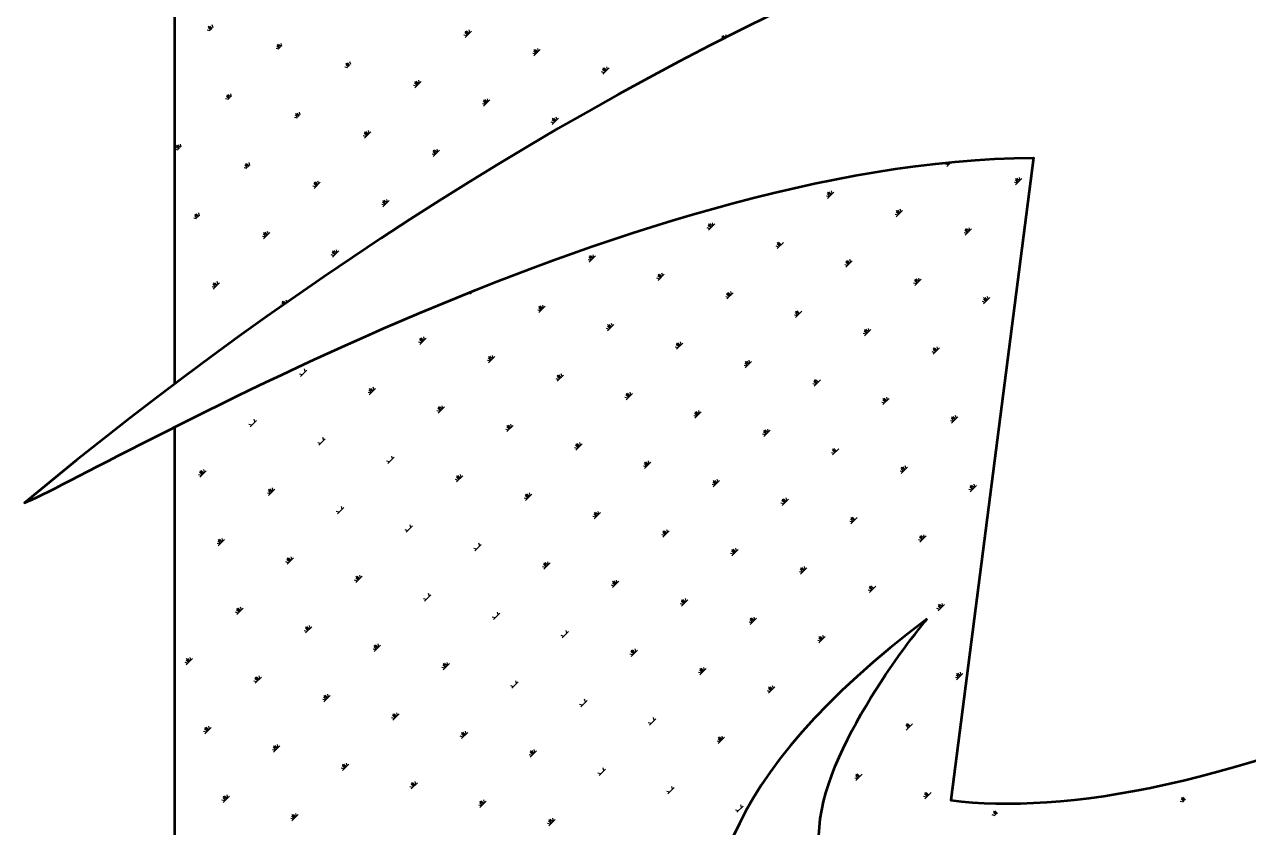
# Model space of a CAD drawing. Extents: x 54907 to 703237, y -798661 to -546661.
# Drawn here: x 248699 to 250323, y -676804 to -675738 of the extents above; entities that cross this region are included whole.
import ezdxf

# ---------------------------------------------------------------- set-up
doc = ezdxf.new("R2010")
doc.units = 0
doc.header["$LTSCALE"] = 1000
doc.header["$MEASUREMENT"] = 0
doc.layers.add('PUB_TITLE', color=4, linetype='Continuous')

msp = doc.modelspace()

# ---------------------------------------------------------------- linework, layer by layer
at = {"layer": 'PUB_TITLE', "color": 4}
for p, q in [((248947.8, -675743.7), (248944.4, -675740.4)), ((248948.8, -675742.7), (248947.8, -675739)), ((248944.6, -675746.9), (248941, -675745.9)), ((248945.7, -675745.8), (248942.3, -675742.5)), ((248946.7, -675744.8), (248942.5, -675740.6)), ((249285.3, -675753.4), (249281.6, -675752.4)), ((249286.3, -675752.4), (249283, -675749)), ((249287.4, -675751.3), (249283.2, -675747.2)), ((249283.2, -675755.5), (249291.6, -675747.2)), ((249288.4, -675750.3), (249285.1, -675746.9)), ((249289.5, -675749.2), (249288.5, -675745.6)), ((249625.3, -675757.3), (249623.7, -675755.6)), ((249626.7, -675756.5), (249623.9, -675753.7)), ((249628.1, -675755.8), (249625.7, -675753.5)), ((249629.9, -675754.9), (249629.1, -675752.1)), ((249632.1, -675753.8), (249632.2, -675753.7)), ((249035.9, -675771.3), (249032.3, -675770.3)), ((249037, -675770.3), (249033.6, -675766.9)), ((249038, -675769.2), (249033.8, -675765.1)), ((249039, -675768.2), (249035.7, -675764.9)), ((249040.1, -675767.2), (249039.1, -675763.5)), ((249378.7, -675775.8), (249374.5, -675771.6)), ((249374.5, -675780), (249382.8, -675771.6)), ((249379.7, -675774.7), (249376.4, -675771.4)), ((249380.7, -675773.7), (249379.8, -675770.1)), ((249131.4, -675791.6), (249130.4, -675788)), ((249376.6, -675777.9), (249372.9, -675776.9)), ((249377.6, -675776.8), (249374.3, -675773.5)), ((249127.2, -675795.8), (249123.5, -675794.8)), ((249128.2, -675794.7), (249124.9, -675791.4)), ((249129.3, -675793.7), (249125.1, -675789.5)), ((249130.3, -675792.7), (249127, -675789.3)), ((249467.8, -675802.3), (249464.2, -675801.4)), ((249468.9, -675801.3), (249465.6, -675798)), ((249469.9, -675800.3), (249465.8, -675796.1)), ((249465.8, -675804.4), (249474.1, -675796.1)), ((249471, -675799.2), (249467.6, -675795.9)), ((249472, -675798.2), (249471, -675794.5)), ((249218.5, -675820.2), (249214.8, -675819.3)), ((249219.5, -675819.2), (249216.2, -675815.9)), ((249220.6, -675818.2), (249216.4, -675814)), ((249216.4, -675822.3), (249224.7, -675814)), ((249221.6, -675817.1), (249218.3, -675813.8)), ((249222.6, -675816.1), (249221.7, -675812.4)), ((248969.1, -675838.1), (248965.4, -675837.2)), ((248970.1, -675837.1), (248966.8, -675833.8)), ((248971.2, -675836.1), (248967, -675831.9)), ((248972.2, -675835), (248968.9, -675831.7)), ((248973.3, -675834), (248972.3, -675830.3)), ((249313.9, -675840.5), (249312.9, -675836.9)), ((249309.7, -675844.7), (249306.1, -675843.7)), ((249310.8, -675843.7), (249307.5, -675840.3)), ((249311.8, -675842.6), (249307.7, -675838.4)), ((249307.7, -675846.8), (249316, -675838.4)), ((249312.9, -675841.6), (249309.5, -675838.2)), ((249060.4, -675862.6), (249056.7, -675861.6)), ((249061.4, -675861.6), (249058.1, -675858.2)), ((249062.5, -675860.5), (249058.3, -675856.3)), ((249063.5, -675859.5), (249060.2, -675856.1)), ((249064.5, -675858.4), (249063.6, -675854.8)), ((249401, -675869.2), (249397.4, -675868.2)), ((249402.1, -675868.1), (249398.7, -675864.8)), ((249403.1, -675867.1), (249398.9, -675862.9)), ((249398.9, -675871.2), (249407.3, -675862.9)), ((249404.2, -675866), (249400.8, -675862.7)), ((249405.2, -675865), (249404.2, -675861.3)), ((249151.6, -675887.1), (249148, -675886.1)), ((249152.7, -675886), (249149.3, -675882.7)), ((249153.7, -675885), (249149.6, -675880.8)), ((249149.6, -675889.2), (249157.9, -675880.8)), ((249154.8, -675883.9), (249151.4, -675880.6)), ((249155.8, -675882.9), (249154.8, -675879.2)), ((248903.3, -675903.9), (248900, -675900.6)), ((248904.4, -675902.9), (248900.2, -675898.7)), ((248905.4, -675901.8), (248902.1, -675898.5)), ((248906.4, -675900.8), (248905.5, -675897.1)), ((248902.3, -675905), (248898.6, -675904)), ((249242.9, -675911.5), (249239.3, -675910.5)), ((249244, -675910.5), (249240.6, -675907.1)), ((249245, -675909.4), (249240.8, -675905.3)), ((249240.8, -675913.6), (249249.2, -675905.3)), ((249246.1, -675908.4), (249242.7, -675905.1)), ((249247.1, -675907.3), (249246.1, -675903.7)), ((248993.5, -675929.4), (248989.9, -675928.5)), ((248994.6, -675928.4), (248991.2, -675925)), ((248995.6, -675927.3), (248991.5, -675923.2)), ((248996.7, -675926.3), (248993.3, -675923)), ((248997.7, -675925.3), (248996.7, -675921.6)), ((249924.2, -675924.6), (249920.6, -675923.7)), ((249922.2, -675926.7), (249927.9, -675921)), ((249925.3, -675923.6), (249923.1, -675921.4)), ((249926.3, -675922.5), (249925, -675921.2)), ((249927.4, -675921.5), (249926.9, -675921)), ((249085.9, -675952.8), (249082.5, -675949.5)), ((249086.9, -675951.8), (249082.7, -675947.6)), ((249082.7, -675956), (249091.1, -675947.6)), ((249088, -675950.8), (249084.6, -675947.4)), ((249089, -675949.7), (249088, -675946.1)), ((250015.5, -675949.1), (250011.9, -675948.1)), ((250016.6, -675948), (250013.2, -675944.7)), ((250017.6, -675947), (250013.4, -675942.8)), ((250013.4, -675951.2), (250021.8, -675942.8)), ((250018.7, -675946), (250015.3, -675942.6)), ((250019.7, -675944.9), (250018.7, -675941.3)), ((249084.8, -675953.9), (249081.2, -675952.9)), ((249766.1, -675967), (249762.5, -675966)), ((249767.2, -675966), (249763.9, -675962.6)), ((249768.2, -675964.9), (249764.1, -675960.7)), ((249764.1, -675969.1), (249772.4, -675960.7)), ((249769.3, -675963.9), (249765.9, -675960.5)), ((249770.3, -675962.8), (249769.3, -675959.2)), ((249176.1, -675978.3), (249172.5, -675977.4)), ((249177.1, -675977.3), (249173.8, -675974)), ((249178.2, -675976.3), (249174, -675972.1)), ((249174, -675980.4), (249182.4, -675972.1)), ((249179.2, -675975.2), (249175.9, -675971.9)), ((249180.3, -675974.2), (249179.3, -675970.5)), ((249861.6, -675987.3), (249860.6, -675983.6)), ((248926.7, -675996.3), (248923.1, -675995.3)), ((248927.8, -675995.2), (248924.4, -675991.9)), ((248928.8, -675994.2), (248924.6, -675990)), ((248929.9, -675993.1), (248926.5, -675989.8)), ((248930.9, -675992.1), (248929.9, -675988.4)), ((249857.4, -675991.5), (249853.8, -675990.5)), ((249858.5, -675990.4), (249855.1, -675987.1)), ((249859.5, -675989.4), (249855.3, -675985.2)), ((249855.3, -675993.5), (249863.7, -675985.2)), ((249860.6, -675988.3), (249857.2, -675985)), ((249019, -676019.7), (249015.7, -676016.3)), ((249020.1, -676018.6), (249015.9, -676014.4)), ((249015.9, -676022.8), (249024.3, -676014.4)), ((249021.1, -676017.6), (249017.8, -676014.2)), ((249022.2, -676016.5), (249021.2, -676012.9)), ((249608, -676009.4), (249604.4, -676008.4)), ((249609.1, -676008.3), (249605.7, -676005)), ((249610.1, -676007.3), (249606, -676003.1)), ((249606, -676011.4), (249614.3, -676003.1)), ((249611.2, -676006.2), (249607.8, -676002.9)), ((249612.2, -676005.2), (249611.2, -676001.5)), ((249948.7, -676015.9), (249945.1, -676014.9)), ((249949.8, -676014.9), (249946.4, -676011.5)), ((249950.8, -676013.8), (249946.6, -676009.6)), ((249946.6, -676018), (249955, -676009.6)), ((249951.8, -676012.8), (249948.5, -676009.4)), ((249952.9, -676011.7), (249951.9, -676008.1)), ((249018, -676020.7), (249014.4, -676019.7)), ((249699.3, -676033.8), (249695.7, -676032.8)), ((249700.4, -676032.8), (249697, -676029.4)), ((249701.4, -676031.7), (249697.2, -676027.6)), ((249697.2, -676035.9), (249705.6, -676027.6)), ((249702.5, -676030.7), (249699.1, -676027.3)), ((249109.3, -676045.2), (249105.6, -676044.2)), ((249110.3, -676044.1), (249107, -676040.8)), ((249111.4, -676043.1), (249107.2, -676038.9)), ((249107.2, -676047.3), (249115.5, -676038.9)), ((249112.4, -676042), (249109.1, -676038.7)), ((249113.5, -676041), (249112.5, -676037.3)), ((249451, -676050.7), (249447.6, -676047.3)), ((249452, -676049.6), (249447.9, -676045.5)), ((249447.9, -676053.8), (249456.2, -676045.5)), ((249453.1, -676048.6), (249449.7, -676045.2)), ((249454.1, -676047.5), (249453.1, -676043.9)), ((249449.9, -676051.7), (249446.3, -676050.7)), ((249790.6, -676058.3), (249787, -676057.3)), ((249791.7, -676057.2), (249788.3, -676053.9)), ((249792.7, -676056.2), (249788.5, -676052)), ((249788.5, -676060.4), (249796.9, -676052)), ((249793.7, -676055.1), (249790.4, -676051.8)), ((249794.8, -676054.1), (249793.8, -676050.4)), ((248953.3, -676085.4), (248949.1, -676081.3)), ((248949.1, -676089.6), (248957.4, -676081.3)), ((248954.3, -676084.4), (248951, -676081.1)), ((248955.4, -676083.4), (248954.4, -676079.7)), ((249541.2, -676076.2), (249537.6, -676075.2)), ((249542.3, -676075.1), (249538.9, -676071.8)), ((249543.3, -676074.1), (249539.1, -676069.9)), ((249539.1, -676078.3), (249547.5, -676069.9)), ((249544.4, -676073), (249541, -676069.7)), ((249545.4, -676072), (249544.4, -676068.4)), ((249882.9, -676081.7), (249879.6, -676078.3)), ((249884, -676080.6), (249879.8, -676076.5)), ((249879.8, -676084.8), (249888.2, -676076.5)), ((249885, -676079.6), (249881.7, -676076.3)), ((249886.1, -676078.6), (249885.1, -676074.9)), ((248951.2, -676087.5), (248947.5, -676086.6)), ((248952.2, -676086.5), (248948.9, -676083.1)), ((249289.8, -676096.2), (249293.9, -676092)), ((249291.8, -676094.1), (249290, -676093.6)), ((249292.9, -676093), (249292.5, -676092.6)), ((249633.5, -676099.6), (249630.2, -676096.3)), ((249634.6, -676098.5), (249630.4, -676094.4)), ((249630.4, -676102.7), (249638.8, -676094.4)), ((249635.6, -676097.5), (249632.3, -676094.2)), ((249636.7, -676096.5), (249635.7, -676092.8)), ((249881.9, -676082.7), (249878.2, -676081.8)), ((249040.4, -676111.4), (249038.8, -676111)), ((249042.5, -676110), (249040.2, -676107.6)), ((249043.8, -676109.1), (249040.4, -676105.7)), ((249045, -676108.2), (249042.3, -676105.5)), ((249046.5, -676107.2), (249045.7, -676104.2)), ((249385.2, -676116.5), (249381, -676112.3)), ((249381, -676120.6), (249389.4, -676112.3)), ((249386.3, -676115.4), (249382.9, -676112.1)), ((249387.3, -676114.4), (249386.3, -676110.7)), ((249632.5, -676100.6), (249628.9, -676099.7)), ((249973.2, -676107.2), (249969.5, -676106.2)), ((249974.2, -676106.1), (249970.9, -676102.8)), ((249975.3, -676105.1), (249971.1, -676100.9)), ((249971.1, -676109.3), (249979.4, -676100.9)), ((249976.3, -676104.1), (249973, -676100.7)), ((249977.3, -676103), (249976.4, -676099.4)), ((249383.1, -676118.5), (249379.5, -676117.6)), ((249384.2, -676117.5), (249380.8, -676114.2)), ((249723.8, -676125.1), (249720.1, -676124.1)), ((249724.8, -676124.1), (249721.5, -676120.7)), ((249725.9, -676123), (249721.7, -676118.8)), ((249721.7, -676127.2), (249730, -676118.8)), ((249726.9, -676122), (249723.6, -676118.6)), ((249474.4, -676143), (249470.8, -676142)), ((249475.4, -676142), (249472.1, -676138.6)), ((249476.5, -676140.9), (249472.3, -676136.7)), ((249472.3, -676145.1), (249480.7, -676136.7)), ((249477.5, -676139.9), (249474.2, -676136.5)), ((249478.6, -676138.8), (249477.6, -676135.2)), ((249816.1, -676148.5), (249812.8, -676145.2)), ((249817.2, -676147.5), (249813, -676143.3)), ((249813, -676151.6), (249821.3, -676143.3)), ((249818.2, -676146.4), (249814.9, -676143.1)), ((249819.2, -676145.4), (249818.3, -676141.7)), ((249225, -676160.9), (249221.4, -676159.9)), ((249226.1, -676159.9), (249222.7, -676156.5)), ((249227.1, -676158.8), (249222.9, -676154.6)), ((249222.9, -676163), (249231.3, -676154.6)), ((249228.2, -676157.8), (249224.8, -676154.4)), ((249229.2, -676156.7), (249228.2, -676153.1)), ((249567.8, -676165.4), (249563.6, -676161.2)), ((249563.6, -676169.5), (249571.9, -676161.2)), ((249568.8, -676164.3), (249565.5, -676161)), ((249569.9, -676163.3), (249568.9, -676159.6)), ((249815.1, -676149.6), (249811.4, -676148.6)), ((249319.4, -676182.2), (249316.1, -676178.9)), ((249320.5, -676181.2), (249319.5, -676177.5)), ((249565.7, -676167.5), (249562, -676166.5)), ((249566.7, -676166.4), (249563.4, -676163.1)), ((249906.3, -676174), (249902.7, -676173)), ((249907.4, -676173), (249904, -676169.6)), ((249908.4, -676171.9), (249904.3, -676167.7)), ((249904.3, -676176.1), (249912.6, -676167.7)), ((249909.5, -676170.9), (249906.1, -676167.5)), ((249910.5, -676169.8), (249909.5, -676166.2)), ((249316.3, -676185.4), (249312.7, -676184.4)), ((249317.3, -676184.3), (249314, -676181)), ((249318.4, -676183.3), (249314.2, -676179.1)), ((249314.2, -676187.5), (249322.6, -676179.1)), ((249657, -676191.9), (249653.3, -676190.9)), ((249658, -676190.9), (249654.7, -676187.5)), ((249659.1, -676189.8), (249654.9, -676185.7)), ((249654.9, -676194), (249663.2, -676185.7)), ((249660.1, -676188.8), (249656.8, -676185.4)), ((249661.1, -676187.7), (249660.2, -676184.1)), ((249066.9, -676203.3), (249063.3, -676202.3)), ((249064.8, -676205.4), (249073.2, -676197)), ((249071.1, -676199.1), (249070.1, -676195.4)), ((249407.6, -676209.8), (249403.9, -676208.8)), ((249408.6, -676208.8), (249405.3, -676205.4)), ((249409.7, -676207.7), (249405.5, -676203.6)), ((249405.5, -676211.9), (249413.8, -676203.6)), ((249410.7, -676206.7), (249407.4, -676203.3)), ((249411.8, -676205.6), (249410.8, -676202)), ((249750.3, -676214.3), (249746.2, -676210.1)), ((249746.2, -676218.5), (249754.5, -676210.1)), ((249751.4, -676213.2), (249748, -676209.9)), ((249158.2, -676227.7), (249154.5, -676226.7)), ((249159.2, -676226.7), (249155.9, -676223.3)), ((249160.3, -676225.6), (249156.1, -676221.5)), ((249156.1, -676229.8), (249164.5, -676221.5)), ((249161.3, -676224.6), (249158, -676221.3)), ((249162.4, -676223.6), (249161.4, -676219.9)), ((249503, -676230.1), (249502.1, -676226.5)), ((249748.2, -676216.4), (249744.6, -676215.4)), ((249749.3, -676215.3), (249745.9, -676212)), ((249498.9, -676234.3), (249495.2, -676233.3)), ((249499.9, -676233.2), (249496.6, -676229.9)), ((249500.9, -676232.2), (249496.8, -676228)), ((249496.8, -676236.4), (249505.1, -676228)), ((249502, -676231.1), (249498.7, -676227.8)), ((249839.5, -676240.8), (249835.9, -676239.9)), ((249840.6, -676239.8), (249837.2, -676236.4)), ((249841.6, -676238.7), (249837.4, -676234.6)), ((249837.4, -676242.9), (249845.8, -676234.6)), ((249842.7, -676237.7), (249839.3, -676234.4)), ((249843.7, -676236.7), (249842.7, -676233)), ((249249.5, -676252.2), (249245.8, -676251.2)), ((249250.5, -676251.1), (249247.2, -676247.8)), ((249251.6, -676250.1), (249247.4, -676245.9)), ((249247.4, -676254.3), (249255.7, -676245.9)), ((249252.6, -676249.1), (249249.3, -676245.7)), ((249253.7, -676248), (249252.7, -676244.4)), ((249590.1, -676258.7), (249586.5, -676257.8)), ((249591.2, -676257.7), (249587.8, -676254.4)), ((249592.2, -676256.7), (249588.1, -676252.5)), ((249588.1, -676260.8), (249596.4, -676252.5)), ((249593.3, -676255.6), (249589.9, -676252.3)), ((249594.3, -676254.6), (249593.3, -676250.9)), ((249932.9, -676263.2), (249928.7, -676259)), ((249928.7, -676267.4), (249937.1, -676259)), ((249933.9, -676262.2), (249930.6, -676258.8)), ((249935, -676261.1), (249934, -676257.5)), ((249000.1, -676270.1), (248996.4, -676269.1)), ((248998, -676272.2), (249006.4, -676263.8)), ((249004.3, -676265.9), (249003.3, -676262.3)), ((249340.8, -676276.6), (249337.1, -676275.7)), ((249341.8, -676275.6), (249338.5, -676272.3)), ((249342.8, -676274.6), (249338.7, -676270.4)), ((249338.7, -676278.7), (249347, -676270.4)), ((249343.9, -676273.5), (249340.6, -676270.2)), ((249344.9, -676272.5), (249344, -676268.8)), ((249685.6, -676279), (249684.6, -676275.4)), ((249930.8, -676265.3), (249927.2, -676264.3)), ((249931.8, -676264.2), (249928.5, -676260.9)), ((249089.3, -676296.6), (249097.6, -676288.3)), ((249095.6, -676290.4), (249094.6, -676286.7)), ((249681.4, -676283.2), (249677.8, -676282.2)), ((249682.5, -676282.2), (249679.1, -676278.8)), ((249683.5, -676281.1), (249679.3, -676276.9)), ((249679.3, -676285.3), (249687.7, -676276.9)), ((249684.6, -676280.1), (249681.2, -676276.7)), ((249091.4, -676294.5), (249087.7, -676293.6)), ((249432, -676301.1), (249428.4, -676300.1)), ((249433.1, -676300.1), (249429.7, -676296.7)), ((249434.1, -676299), (249430, -676294.8)), ((249430, -676303.2), (249438.3, -676294.8)), ((249435.2, -676298), (249431.8, -676294.6)), ((249436.2, -676296.9), (249435.2, -676293.3)), ((249772.7, -676307.7), (249769.1, -676306.7)), ((249773.7, -676306.6), (249770.4, -676303.3)), ((249774.8, -676305.6), (249770.6, -676301.4)), ((249770.6, -676309.7), (249779, -676301.4)), ((249775.8, -676304.5), (249772.5, -676301.2)), ((249182.7, -676319), (249179, -676318)), ((249180.6, -676321.1), (249188.9, -676312.7)), ((249186.8, -676314.8), (249185.9, -676311.2)), ((249523.3, -676325.6), (249519.7, -676324.6)), ((249524.4, -676324.5), (249521, -676321.2)), ((249525.4, -676323.5), (249521.2, -676319.3)), ((249521.2, -676327.6), (249529.6, -676319.3)), ((249526.5, -676322.4), (249523.1, -676319.1)), ((249527.5, -676321.4), (249526.5, -676317.7)), ((249868.2, -676327.9), (249867.2, -676324.3)), ((248933.3, -676336.9), (248929.6, -676335.9)), ((248934.3, -676335.9), (248931, -676332.5)), ((248935.4, -676334.8), (248931.2, -676330.6)), ((248931.2, -676339), (248939.5, -676330.6)), ((248936.4, -676333.8), (248933.1, -676330.4)), ((248937.5, -676332.7), (248936.5, -676329.1)), ((249275, -676342.4), (249271.6, -676339.1)), ((249276, -676341.4), (249271.8, -676337.2)), ((249271.8, -676345.6), (249280.2, -676337.2)), ((249277.1, -676340.3), (249273.7, -676337)), ((249278.1, -676339.3), (249277.1, -676335.6)), ((249864, -676332.1), (249860.3, -676331.1)), ((249865, -676331.1), (249861.7, -676327.7)), ((249866.1, -676330), (249861.9, -676325.9)), ((249861.9, -676334.2), (249870.2, -676325.9)), ((249867.1, -676329), (249863.8, -676325.6)), ((249025.6, -676360.3), (249022.3, -676357)), ((249026.6, -676359.3), (249022.5, -676355.1)), ((249022.5, -676363.5), (249030.8, -676355.1)), ((249027.7, -676358.2), (249024.3, -676354.9)), ((249028.7, -676357.2), (249027.8, -676353.5)), ((249273.9, -676343.5), (249270.3, -676342.5)), ((249614.6, -676350), (249610.9, -676349)), ((249615.6, -676349), (249612.3, -676345.6)), ((249616.7, -676347.9), (249612.5, -676343.8)), ((249612.5, -676352.1), (249620.9, -676343.8)), ((249617.7, -676346.9), (249614.4, -676343.5)), ((249618.8, -676345.8), (249617.8, -676342.2)), ((249955.3, -676356.6), (249951.6, -676355.6)), ((249956.3, -676355.5), (249953, -676352.2)), ((249957.3, -676354.5), (249953.2, -676350.3)), ((249953.2, -676358.7), (249961.5, -676350.3)), ((249958.4, -676353.4), (249955.1, -676350.1)), ((249959.4, -676352.4), (249958.5, -676348.7)), ((249024.6, -676361.4), (249020.9, -676360.4)), ((249365.2, -676367.9), (249361.6, -676366.9)), ((249366.3, -676366.9), (249362.9, -676363.5)), ((249367.3, -676365.8), (249363.1, -676361.7)), ((249363.1, -676370), (249371.5, -676361.7)), ((249368.4, -676364.8), (249365, -676361.5)), ((249369.4, -676363.7), (249368.4, -676360.1)), ((249705.9, -676374.5), (249702.2, -676373.5)), ((249706.9, -676373.4), (249703.6, -676370.1)), ((249708, -676372.4), (249703.8, -676368.2)), ((249703.8, -676376.6), (249712.1, -676368.2)), ((249709, -676371.3), (249705.7, -676368)), ((249710.1, -676370.3), (249709.1, -676366.7)), ((249115.8, -676385.8), (249112.2, -676384.9)), ((249113.7, -676387.9), (249122.1, -676379.6)), ((249120, -676381.7), (249119, -676378)), ((249457.5, -676391.3), (249454.2, -676388)), ((249458.6, -676390.3), (249454.4, -676386.1)), ((249454.4, -676394.5), (249462.8, -676386.1)), ((249459.6, -676389.3), (249456.3, -676385.9)), ((249460.7, -676388.2), (249459.7, -676384.6)), ((249205, -676412.4), (249213.4, -676404)), ((249211.3, -676406.1), (249210.3, -676402.5)), ((249456.5, -676392.4), (249452.8, -676391.4)), ((249797.2, -676398.9), (249793.5, -676398)), ((249798.2, -676397.9), (249794.9, -676394.6)), ((249799.2, -676396.8), (249795.1, -676392.7)), ((249795.1, -676401), (249803.4, -676392.7)), ((249800.3, -676395.8), (249797, -676392.5)), ((248959.8, -676426.1), (248955.6, -676421.9)), ((248955.6, -676430.3), (248964, -676421.9)), ((248960.9, -676425.1), (248957.5, -676421.7)), ((248961.9, -676424), (248960.9, -676420.4)), ((249207.1, -676410.3), (249203.5, -676409.3)), ((249547.8, -676416.8), (249544.1, -676415.9)), ((249548.8, -676415.8), (249545.5, -676412.5)), ((249549.9, -676414.8), (249545.7, -676410.6)), ((249545.7, -676418.9), (249554, -676410.6)), ((249550.9, -676413.7), (249547.6, -676410.4)), ((249552, -676412.7), (249551, -676409)), ((249888.4, -676423.4), (249884.8, -676422.4)), ((249889.5, -676422.4), (249886.1, -676419)), ((249890.5, -676421.3), (249886.4, -676417.1)), ((249886.4, -676425.5), (249894.7, -676417.1)), ((249891.6, -676420.3), (249888.2, -676416.9)), ((249892.6, -676419.2), (249891.6, -676415.6)), ((248957.7, -676428.2), (248954.1, -676427.2)), ((248958.8, -676427.1), (248955.4, -676423.8)), ((249298.4, -676434.7), (249294.7, -676433.8)), ((249296.3, -676436.8), (249304.7, -676428.5)), ((249302.6, -676430.6), (249301.6, -676426.9)), ((249640.1, -676440.3), (249636.8, -676436.9)), ((249641.1, -676439.2), (249637, -676435)), ((249637, -676443.4), (249645.3, -676435)), ((249642.2, -676438.2), (249638.8, -676434.8)), ((249643.2, -676437.1), (249642.3, -676433.5)), ((249049, -676452.7), (249045.4, -676451.7)), ((249050.1, -676451.6), (249046.7, -676448.3)), ((249051.1, -676450.6), (249046.9, -676446.4)), ((249046.9, -676454.7), (249055.3, -676446.4)), ((249052.1, -676449.5), (249048.8, -676446.2)), ((249053.2, -676448.5), (249052.2, -676444.8)), ((249390.7, -676458.2), (249387.4, -676454.8)), ((249391.8, -676457.1), (249387.6, -676452.9)), ((249387.6, -676461.3), (249395.9, -676452.9)), ((249392.8, -676456.1), (249389.5, -676452.7)), ((249393.9, -676455), (249392.9, -676451.4)), ((249639.1, -676441.3), (249635.4, -676440.3)), ((249142.4, -676475), (249138.2, -676470.8)), ((249138.2, -676479.2), (249146.6, -676470.8)), ((249143.4, -676474), (249140.1, -676470.6)), ((249144.5, -676472.9), (249143.5, -676469.3)), ((249389.7, -676459.2), (249386, -676458.2)), ((249730.3, -676465.8), (249726.7, -676464.8)), ((249731.4, -676464.7), (249728, -676461.4)), ((249732.4, -676463.7), (249728.2, -676459.5)), ((249728.2, -676467.8), (249736.6, -676459.5)), ((249733.5, -676462.6), (249730.1, -676459.3)), ((249734.5, -676461.6), (249733.5, -676457.9)), ((249140.3, -676477.1), (249136.6, -676476.1)), ((249141.3, -676476.1), (249138, -676472.7)), ((249481, -676483.7), (249477.3, -676482.7)), ((249482, -676482.6), (249478.7, -676479.3)), ((249483, -676481.6), (249478.9, -676477.4)), ((249478.9, -676485.8), (249487.2, -676477.4)), ((249484.1, -676480.5), (249480.7, -676477.2)), ((249485.1, -676479.5), (249484.2, -676475.8)), ((249822.7, -676489.2), (249819.3, -676485.8)), ((249823.7, -676488.1), (249819.5, -676484)), ((249819.5, -676492.3), (249827.9, -676484)), ((249824.8, -676487.1), (249821.4, -676483.7)), ((249231.6, -676501.6), (249227.9, -676500.6)), ((249229.5, -676503.7), (249237.8, -676495.3)), ((249235.8, -676497.4), (249234.8, -676493.7)), ((249573.3, -676507.1), (249569.9, -676503.7)), ((249574.3, -676506), (249570.1, -676501.9)), ((249570.1, -676510.2), (249578.5, -676501.9)), ((249575.4, -676505), (249572, -676501.6)), ((249576.4, -676503.9), (249575.4, -676500.3)), ((249821.6, -676490.2), (249818, -676489.2)), ((248982.2, -676519.5), (248978.5, -676518.5)), ((248983.2, -676518.4), (248979.9, -676515.1)), ((248984.3, -676517.4), (248980.1, -676513.2)), ((248980.1, -676521.6), (248988.5, -676513.2)), ((248985.3, -676516.3), (248982, -676513)), ((248986.4, -676515.3), (248985.4, -676511.6)), ((249320.8, -676528.1), (249329.1, -676519.8)), ((249327, -676521.8), (249326.1, -676518.2)), ((249572.2, -676508.1), (249568.6, -676507.1)), ((249912.9, -676514.7), (249909.2, -676513.7)), ((249913.9, -676513.6), (249910.6, -676510.3)), ((249915, -676512.6), (249910.8, -676508.4)), ((249910.8, -676516.8), (249919.2, -676508.4)), ((249916, -676511.5), (249912.7, -676508.2)), ((249917.1, -676510.5), (249916.1, -676506.8)), ((249077.6, -676539.8), (249076.7, -676536.1)), ((249322.9, -676526), (249319.2, -676525)), ((249663.5, -676532.6), (249659.9, -676531.6)), ((249664.6, -676531.5), (249661.2, -676528.2)), ((249665.6, -676530.5), (249661.4, -676526.3)), ((249661.4, -676534.7), (249669.8, -676526.3)), ((249666.6, -676529.4), (249663.3, -676526.1)), ((249667.7, -676528.4), (249666.7, -676524.8)), ((249073.5, -676543.9), (249069.8, -676543)), ((249074.5, -676542.9), (249071.2, -676539.5)), ((249075.6, -676541.8), (249071.4, -676537.7)), ((249071.4, -676546), (249079.7, -676537.7)), ((249076.6, -676540.8), (249073.3, -676537.5)), ((249414.1, -676550.5), (249410.5, -676549.5)), ((249412, -676552.6), (249420.4, -676544.2)), ((249418.3, -676546.3), (249417.3, -676542.7)), ((249756.9, -676554.9), (249752.7, -676550.8)), ((249752.7, -676559.1), (249761.1, -676550.8)), ((249757.9, -676553.9), (249754.6, -676550.6)), ((249759, -676552.9), (249758, -676549.2)), ((249164.8, -676568.4), (249161.1, -676567.4)), ((249165.8, -676567.3), (249162.5, -676564)), ((249166.8, -676566.3), (249162.7, -676562.1)), ((249162.7, -676570.5), (249171, -676562.1)), ((249167.9, -676565.3), (249164.5, -676561.9)), ((249168.9, -676564.2), (249168, -676560.6)), ((249507.5, -676572.9), (249503.3, -676568.7)), ((249503.3, -676577), (249511.7, -676568.7)), ((249508.5, -676571.8), (249505.2, -676568.5)), ((249509.6, -676570.8), (249508.6, -676567.1)), ((249754.8, -676557), (249751.1, -676556.1)), ((249755.8, -676556), (249752.5, -676552.7)), ((248916.4, -676585.2), (248913.1, -676581.9)), ((248917.5, -676584.2), (248913.3, -676580)), ((248913.3, -676588.4), (248921.6, -676580)), ((248918.5, -676583.2), (248915.2, -676579.8)), ((248919.5, -676582.1), (248918.6, -676578.5)), ((249260.2, -676588.7), (249259.2, -676585)), ((249505.4, -676574.9), (249501.8, -676574)), ((249506.5, -676573.9), (249503.1, -676570.6)), ((248915.4, -676586.3), (248911.7, -676585.3)), ((249256, -676592.8), (249252.4, -676591.9)), ((249257.1, -676591.8), (249253.7, -676588.5)), ((249258.1, -676590.8), (249253.9, -676586.6)), ((249253.9, -676594.9), (249262.3, -676586.6)), ((249259.2, -676589.7), (249255.8, -676586.4)), ((249596.7, -676599.4), (249593, -676598.4)), ((249597.7, -676598.4), (249594.4, -676595)), ((249598.8, -676597.3), (249594.6, -676593.1)), ((249594.6, -676601.5), (249603, -676593.1)), ((249599.8, -676596.3), (249596.5, -676592.9)), ((249600.9, -676595.2), (249599.9, -676591.6)), ((249939.4, -676603.9), (249935.3, -676599.7)), ((249935.3, -676608), (249943.6, -676599.7)), ((249940.5, -676602.8), (249937.1, -676599.5)), ((249941.5, -676601.8), (249940.6, -676598.1)), ((249006.7, -676610.8), (249003, -676609.8)), ((249007.7, -676609.7), (249004.4, -676606.4)), ((249008.7, -676608.7), (249004.6, -676604.5)), ((249004.6, -676612.8), (249012.9, -676604.5)), ((249009.8, -676607.6), (249006.4, -676604.3)), ((249010.8, -676606.6), (249009.8, -676602.9)), ((249347.3, -676617.3), (249343.7, -676616.3)), ((249345.2, -676619.4), (249353.6, -676611)), ((249351.5, -676613.1), (249350.5, -676609.5)), ((249691.1, -676620.7), (249687.8, -676617.4)), ((249692.2, -676619.7), (249691.2, -676616)), ((249937.4, -676606), (249933.7, -676605)), ((249938.4, -676604.9), (249935.1, -676601.6)), ((249099, -676634.2), (249095.6, -676630.8)), ((249100, -676633.1), (249095.8, -676628.9)), ((249095.8, -676637.3), (249104.2, -676628.9)), ((249101.1, -676632.1), (249097.7, -676628.7)), ((249102.1, -676631), (249101.1, -676627.4)), ((249688, -676623.9), (249684.3, -676622.9)), ((249689, -676622.8), (249685.7, -676619.5)), ((249690.1, -676621.8), (249685.9, -676617.6)), ((249685.9, -676625.9), (249694.2, -676617.6)), ((249097.9, -676635.2), (249094.3, -676634.2)), ((249438.6, -676641.8), (249434.9, -676640.8)), ((249436.5, -676643.9), (249444.9, -676635.5)), ((249442.8, -676637.6), (249441.8, -676633.9)), ((249189.2, -676659.7), (249185.6, -676658.7)), ((249190.3, -676658.6), (249186.9, -676655.3)), ((249191.3, -676657.6), (249187.1, -676653.4)), ((249187.1, -676661.8), (249195.5, -676653.4)), ((249192.3, -676656.5), (249189, -676653.2)), ((249193.4, -676655.5), (249192.4, -676651.8)), ((249529.9, -676666.2), (249526.2, -676665.2)), ((249527.8, -676668.3), (249536.1, -676660)), ((249534, -676662), (249533.1, -676658.4)), ((248939.8, -676677.6), (248936.2, -676676.6)), ((248940.9, -676676.5), (248937.5, -676673.2)), ((248941.9, -676675.5), (248937.7, -676671.3)), ((248937.7, -676679.7), (248946.1, -676671.3)), ((248943, -676674.4), (248939.6, -676671.1)), ((248944, -676673.4), (248943, -676669.7)), ((249281.5, -676683.1), (249278.2, -676679.7)), ((249282.6, -676682), (249278.4, -676677.9)), ((249278.4, -676686.2), (249286.8, -676677.9)), ((249283.6, -676681), (249280.3, -676677.7)), ((249284.7, -676680), (249283.7, -676676.3)), ((249871.6, -676671.7), (249868.2, -676668.4)), ((249872.6, -676670.7), (249868.4, -676666.5)), ((249868.4, -676674.9), (249876.8, -676666.5)), ((249873.7, -676669.6), (249870.3, -676666.3)), ((249032.2, -676701), (249028.8, -676697.6)), ((249033.2, -676699.9), (249029, -676695.8)), ((249029, -676704.1), (249037.4, -676695.8)), ((249034.2, -676698.9), (249030.9, -676695.6)), ((249035.3, -676697.9), (249034.3, -676694.2)), ((249280.5, -676684.1), (249276.8, -676683.1)), ((249621.2, -676690.7), (249617.5, -676689.7)), ((249622.2, -676689.6), (249618.9, -676686.3)), ((249623.2, -676688.6), (249619.1, -676684.4)), ((249619.1, -676692.8), (249627.4, -676684.4)), ((249624.3, -676687.5), (249620.9, -676684.2)), ((249625.3, -676686.5), (249624.4, -676682.9)), ((249031.1, -676702), (249027.5, -676701.1)), ((249371.8, -676708.6), (249368.1, -676707.6)), ((249372.8, -676707.5), (249369.5, -676704.2)), ((249373.9, -676706.5), (249369.7, -676702.3)), ((249369.7, -676710.7), (249378, -676702.3)), ((249374.9, -676705.5), (249371.6, -676702.1)), ((249375.9, -676704.4), (249375, -676700.8)), ((249122.4, -676726.5), (249118.7, -676725.5)), ((249123.4, -676725.4), (249120.1, -676722.1)), ((249124.5, -676724.4), (249120.3, -676720.2)), ((249120.3, -676728.6), (249128.7, -676720.2)), ((249125.5, -676723.4), (249122.2, -676720)), ((249126.6, -676722.3), (249125.6, -676718.7)), ((249461, -676735.1), (249469.3, -676726.8)), ((249467.2, -676728.9), (249466.2, -676725.2)), ((249214.7, -676749.9), (249211.4, -676746.6)), ((249215.8, -676748.9), (249211.6, -676744.7)), ((249211.6, -676753), (249219.9, -676744.7)), ((249216.8, -676747.8), (249213.5, -676744.5)), ((249217.8, -676746.8), (249216.9, -676743.1)), ((249463.1, -676733), (249459.4, -676732.1)), ((249803.7, -676739.6), (249800.1, -676738.6)), ((249804.8, -676738.6), (249801.4, -676735.2)), ((249805.8, -676737.5), (249801.6, -676733.3)), ((249801.6, -676741.7), (249810, -676733.3)), ((249806.8, -676736.5), (249803.5, -676733.1)), ((248966.4, -676766.8), (248962.2, -676762.6)), ((248962.2, -676770.9), (248970.6, -676762.6)), ((248967.4, -676765.7), (248964.1, -676762.4)), ((248968.5, -676764.7), (248967.5, -676761)), ((249213.7, -676750.9), (249210, -676750)), ((249554.3, -676757.5), (249550.7, -676756.5)), ((249552.2, -676759.6), (249560.6, -676751.2)), ((249558.5, -676753.3), (249557.5, -676749.7)), ((249895, -676764.1), (249891.3, -676763.1)), ((249896, -676763), (249892.7, -676759.7)), ((249897.1, -676762), (249892.9, -676757.8)), ((249892.9, -676766.1), (249901.3, -676757.8)), ((249898.1, -676760.9), (249894.8, -676757.6)), ((248964.3, -676768.9), (248960.6, -676767.9)), ((248965.3, -676767.8), (248962, -676764.5)), ((249305, -676775.4), (249301.3, -676774.4)), ((249306, -676774.4), (249302.7, -676771)), ((249307, -676773.3), (249302.9, -676769.1)), ((249302.9, -676777.5), (249311.2, -676769.1)), ((249308.1, -676772.3), (249304.7, -676768.9)), ((249309.1, -676771.2), (249308.1, -676767.6)), ((249643.5, -676784), (249651.9, -676775.7)), ((249649.8, -676777.8), (249648.8, -676774.1)), ((250235.7, -676770.6), (250232, -676769.6)), ((250236.7, -676769.6), (250233.4, -676766.2)), ((250237.7, -676768.5), (250233.6, -676764.3)), ((250238.8, -676767.5), (250235.4, -676764.1)), ((249055.6, -676793.3), (249051.9, -676792.3)), ((249056.6, -676792.3), (249053.3, -676788.9)), ((249057.7, -676791.2), (249053.5, -676787)), ((249053.5, -676795.4), (249061.8, -676787)), ((249058.7, -676790.2), (249055.4, -676786.8)), ((249059.7, -676789.1), (249058.8, -676785.5)), ((249397.3, -676798.8), (249393.9, -676795.5)), ((249398.3, -676797.8), (249394.1, -676793.6)), ((249394.1, -676802), (249402.5, -676793.6)), ((249399.4, -676796.7), (249396, -676793.4)), ((249400.4, -676795.7), (249399.4, -676792)), ((249645.6, -676782), (249642, -676781)), ((249986.3, -676788.5), (249982.6, -676787.5)), ((249987.3, -676787.5), (249984, -676784.1)), ((249988.4, -676786.4), (249984.2, -676782.3)), ((249989.4, -676785.4), (249986.1, -676782)), ((249396.2, -676799.9), (249392.6, -676798.9))]:
    msp.add_line(p, q, dxfattribs=at)
at = {"layer": 'PUB_TITLE', "color": 4, "lineweight": 53}
for points, knots in [([(248898.2, -676215.1), (248898.2, -675625.2), (248898.2, -675032.2), (248898.2, -675032.2), (248898.2, -674913), (248995.7, -674815.5), (249115, -674815.5), (249115, -674815.5), (251463, -674815.5), (251463, -674815.5), (251582.2, -674815.5), (251679.7, -674913), (251679.7, -675032.2), (251679.7, -675032.2), (251679.7, -675510.9), (251679.7, -676036)], [6.497483, 6.497483, 6.497483, 6.497483, 7, 7, 7, 8, 8, 8, 9, 9, 9, 10, 10, 10, 10.451509, 10.451509, 10.451509, 10.451509]), ([(251306.6, -675416.9), (251932.9, -675517.5), (251434.1, -676249.2), (250782.5, -676528.3), (251242.3, -676206.1), (251544.3, -675600), (250749.7, -675797.8), (250749.7, -675797.8), (250630.2, -676598.8), (250630.2, -676598.8), (250308.1, -676749.2), (250076.9, -676786.8), (249927.5, -676768), (249927.5, -676768), (250037.1, -675915.3), (250037.1, -675915.3), (249494.1, -675917.8), (248789.5, -676337.3), (248698.6, -676373.2), (249429, -675766.8), (250408.8, -675272.7), (251306.6, -675416.9)], [0, 0, 0, 0, 1, 1, 1, 2, 2, 2, 3, 3, 3, 4, 4, 4, 5, 5, 5, 6, 6, 6, 7, 7, 7, 7]), ([(249896.2, -676527.3), (249896.2, -676527.3), (249360, -677162.6), (250360.5, -676834.1), (251105.2, -676596.9), (251767.2, -676027.7), (251799.3, -675862.5), (251799.3, -675862.5), (251711.6, -676204.9), (251504.9, -676485.3), (251483, -676555), (250868.6, -677217.1), (250140.9, -677235.2), (249697.9, -677256.5), (249344.7, -676940.8), (249896.2, -676527.3)], [0, 0, 0, 0, 1, 1, 1, 2, 2, 2, 3, 3, 3, 4, 4, 4, 5, 5, 5, 5]), ([(251679.7, -676185), (251679.7, -676779), (251679.7, -677380.3), (251679.7, -677380.3), (251679.7, -677499.5), (251582.2, -677597.1), (251463, -677597.1), (251463, -677597.1), (249115, -677597.1), (249115, -677597.1), (248995.7, -677597.1), (248898.2, -677499.5), (248898.2, -677380.3), (248898.2, -677380.3), (248898.2, -676836.6), (248898.2, -676272.4)], [2.493971, 2.493971, 2.493971, 2.493971, 3, 3, 3, 4, 4, 4, 5, 5, 5, 6, 6, 6, 6.481204, 6.481204, 6.481204, 6.481204])]:
    msp.add_open_spline(points, degree=3, knots=knots, dxfattribs=at)

doc.saveas('drawing.dxf')
